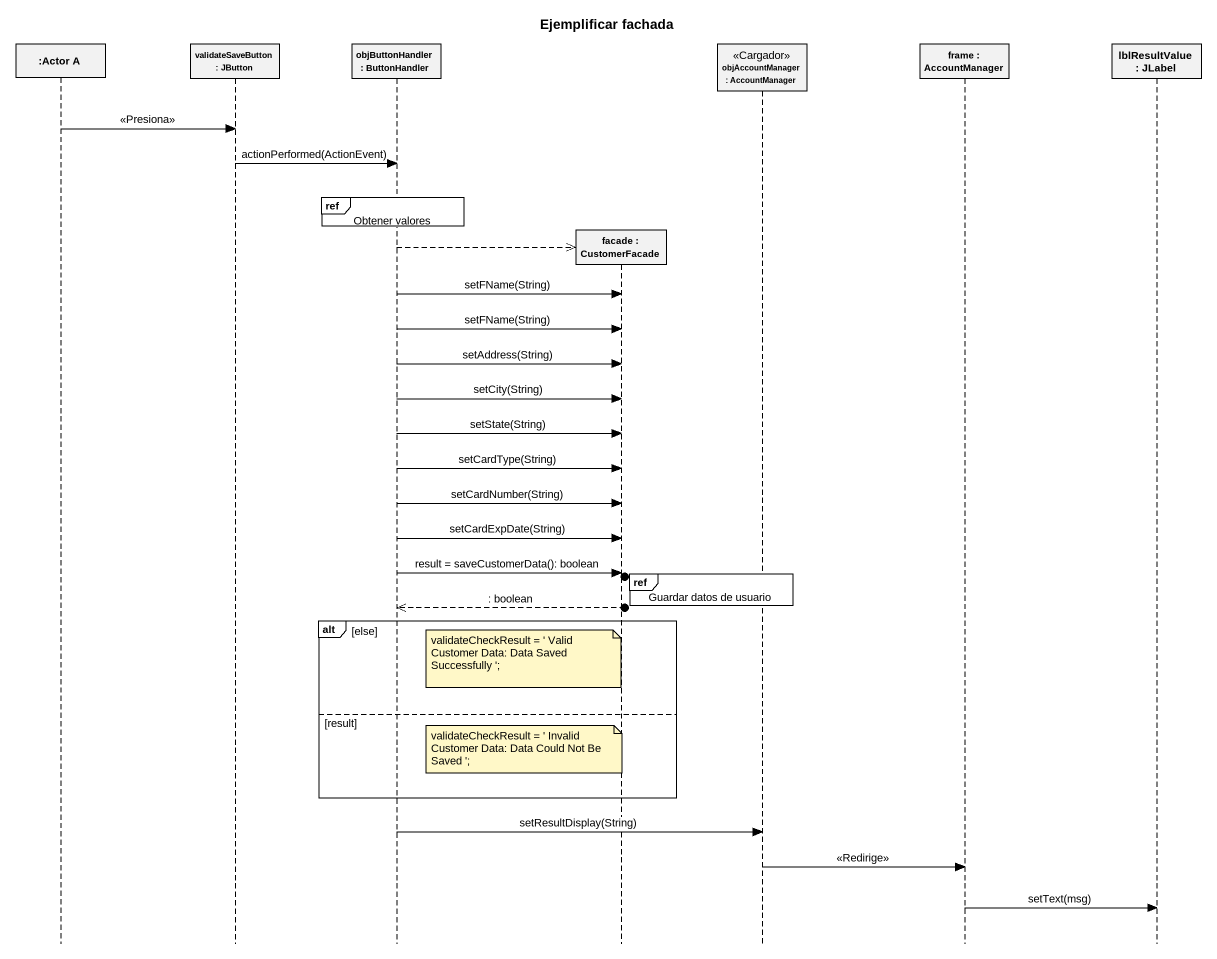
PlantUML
@startuml
title Ejemplificar fachada
hide footbox
participant ":Actor A" as Actor_A
participant "validateSaveButton : JButton" as validateSaveButton
participant "objButtonHandler : ButtonHandler" as objButtonHandler
participant "facade : CustomerFacade" as facade
participant "objAccountManager : AccountManager" as objAccountManager <<Cargador>>
participant "frame : AccountManager" as frame_
participant "lblResultValue : JLabel" as lblResultValue

Actor_A -> validateSaveButton : <<Presiona>>
validateSaveButton -> objButtonHandler : actionPerformed(ActionEvent)
ref over objButtonHandler : Obtener valores
objButtonHandler -->> facade **
objButtonHandler -> facade : setFName(String)
objButtonHandler -> facade : setFName(String)
objButtonHandler -> facade : setAddress(String)
objButtonHandler -> facade : setCity(String)
objButtonHandler -> facade : setState(String)
objButtonHandler -> facade : setCardType(String)
objButtonHandler -> facade : setCardNumber(String)
objButtonHandler -> facade : setCardExpDate(String)
objButtonHandler -> facade : result = saveCustomerData(): boolean
ref over objAccountManager : Guardar datos de usuario
objButtonHandler <<--o] : : boolean
alt else
  note left of facade : validateCheckResult = ' Valid Customer Data: Data Saved Successfully ';
else result
  note over facade : validateCheckResult = ' Invalid Customer Data: Data Could Not Be Saved ';
end
objButtonHandler -> objAccountManager : setResultDisplay(String)
objAccountManager -> frame_ : <<Redirige>>
frame_ -> lblResultValue : setText(msg)
@enduml
